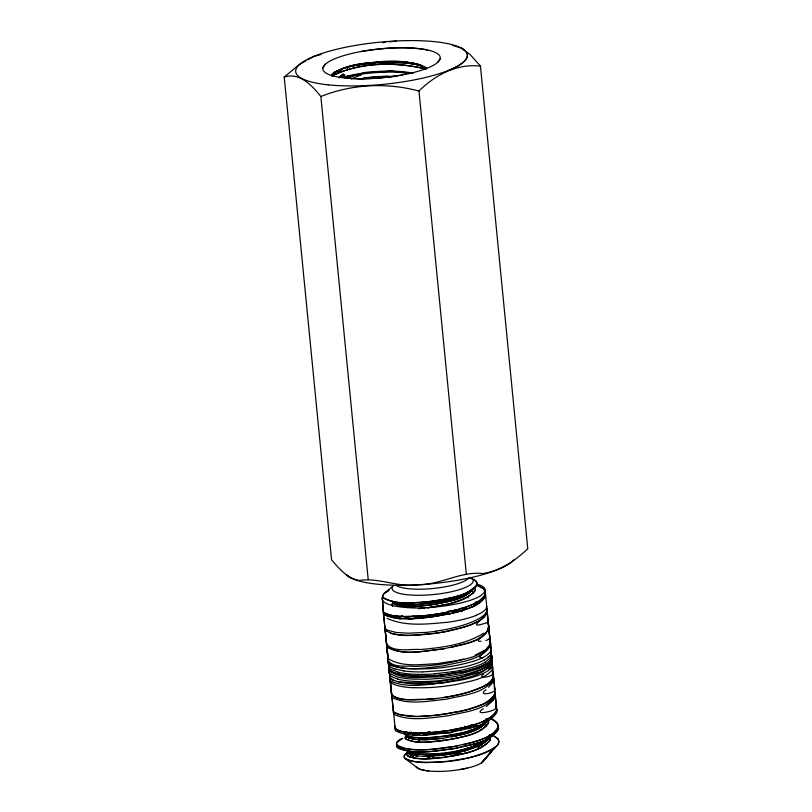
<?xml version="1.0" encoding="UTF-8"?>
<svg xmlns="http://www.w3.org/2000/svg" width="812" height="812" viewBox="0 0 812 812"><rect width="100%" height="100%" fill="white"/><g stroke="black" fill="none" stroke-linecap="round" stroke-linejoin="round"><path stroke-width="1.22" d="M451.736 736.88C463.814 733.591 479.06 732.14 486.926 721.279L486.946 719.391M393.089 710.378L393.891 712.317L399.118 714.722L416.982 716.387L435.405 715.443L458.912 711.647M475.365 587.289L475.284 590.151C463.957 603.742 443.585 604.788 427.234 607.823M492.651 667.058L492.549 669.413C484.48 679.837 469.519 681.065 457.582 684.262C443.22 686.881 428.584 688.19 413.978 687.642M341.101 70.126L335.894 74.379M332.199 76.247L332.301 74.065C344.532 65.011 361.076 64.757 375.672 62.971M386.837 645.073L386.715 646.697C403.229 656.735 425.305 650.392 443.596 648.93M487.058 718.62L486.814 721.472C476.421 734.089 457.806 735.124 442.804 738.321C430.949 739.001 417.642 742.138 406.558 736.626L406.183 735.012L409.624 732.363M487.038 609.183C488.54 617.567 462.738 630.366 486.895 622.723L488.174 620.926M488.662 625.808C492.843 630.792 470.584 642.404 480.998 641.226M490.296 642.465C494.488 647.458 472.219 659.08 482.632 657.903M332.088 76.226L332.301 74.065C350.205 61.976 373.652 62.443 394.49 61.57M493.534 675.462C491.778 685.602 478.786 687.967 470.737 691.448C455.958 696.036 440.571 698.472 425.143 699.497C415.429 698.381 397.281 703.131 391.404 693.499M386.532 643.611C392.348 653.031 411.024 648.585 420.636 649.539C442.215 647.519 464.971 644.86 483.749 633.218M489.362 736.393L489.636 734.454M491.199 651.904L490.803 654.584L488.367 657.395L483.911 660.237M469.63 708.896C478.42 705.293 494.143 702.959 494.995 691.357M383.254 610.665L383.376 609.893M490.286 737.641L489.829 740.524C478.238 753.069 459.318 754.46 443.443 757.494C431.527 758.185 418.119 761.098 407.035 755.485L406.782 753.82L407.898 751.8L406.782 753.82L407.969 752.612M475.517 587.939L475.04 590.74L473.102 593.318L464.799 598.485L448.884 603.915L428.33 607.721M388.359 659.72L388.187 660.704C393.881 668.337 406.436 665.414 414.83 666.439C431.355 665.982 447.97 663.891 463.814 659.08M406.233 738.463L406.558 736.626M384.807 626.874L385.264 628.63L387.375 630.173L396.053 632.436L408.304 633.208L424.422 632.457M487.18 611.456C486.053 618.785 477.608 621.413 471.823 624.255C459.785 628.935 447.077 631.695 434.308 633.482C418.484 634.05 399.25 639.359 385.253 630.153L385.233 628.529M488.936 628.285C480.826 643.987 458.394 644.789 443.017 649.052C424.93 650.473 403.056 656.664 386.786 646.717L389.324 673.148L390.328 675.391L393.201 677.391L397.839 679.065M493.341 676.335L494.863 689.073L494.467 690.565C492.569 693.773 477.091 696.006 486.063 689.743M389.689 677.005L389.872 676.325M484.358 591.694L485.627 594.76L484.693 598.028C470.686 611.974 449.046 613.659 430.522 617.12C415.5 618.226 399.271 620.947 384.918 615.06L383.386 612.816L389.252 669.108A52.232 12.576 -5.7 0 0 401.219 674.427L416.617 675.939M492.214 662.145L491.118 665.789L488.672 668.997M480.105 730.587L480.42 729.501M393.576 585.564L383.558 593.958L382.716 596.739L383.822 598.342C402.224 606.615 423.57 602.078 442.834 599.642C454.476 596.394 470.402 595.409 477.121 584.021L476.106 581.219L470.26 577.88M475.842 603.103L475.253 605.021L475.862 603.103M494.914 694.057L496.568 706.318L496 708.034C494.711 711.556 471.63 715.91 483.333 708.724M489.961 644.484L485.535 649.844L475.091 655.223M395.515 727.643L394.916 729.318L395.596 730.881C411.826 738.707 431.365 734.18 448.64 732.688C464.921 728.506 486.895 727.775 496.893 712.428L496.771 709.952M486.774 606.493L485.688 609.497L482.044 612.471L476.299 615.273M404.731 733.875L405.381 732.13M495.421 696.026L493.534 700.106L486.226 706.562M474.776 605.762L475.72 603.813L475.375 601.966M498.649 728.668C490.032 743.416 469.356 744.442 454.355 748.644C435.963 750.836 416.13 754.886 398.235 748.319L396.429 746.025M394.916 725.989C395.15 733.216 407.127 731.805 412.212 732.901C429.132 733.52 446.103 731.602 462.586 727.856M488.144 718.305C479.466 731.815 460.231 732.454 445.971 736.068C432.826 737.387 418.728 740.006 405.98 735.428M491.524 655.7L496.782 710.277C486.632 725.644 464.667 726.517 448.234 730.638C430.949 732.089 411.42 736.687 395.221 728.689L388.897 667.251A51.745 12.383 -5.6 0 0 389.313 669.626M476.695 601.793L475.162 604.778L472.625 607.041M406.487 736.545C411.917 740.331 419.144 739.255 425.417 739.671L426.33 737.875C447.097 735.57 473.274 735.51 488.012 718.823M361.208 74.755L351.261 78.926M393.312 617.181L394.236 615.394M495.097 693.813C484.52 709.069 462.586 710.003 445.92 714.063C428.848 715.382 409.37 720.082 393.485 711.88L388.897 667.139M332.534 76.379L335.315 71.7L341.091 70.065M490.955 668.164L492.336 665.85L492.265 663.627M473.944 587.858C464.22 600.839 445.28 601.753 430.553 605.062C418.464 605.853 405.036 608.929 393.637 603.6M487.758 629.158L488.712 625.473L487.555 622.977M490.428 663.851L491.839 661.658L491.93 659.547L487.241 612.116C479.334 626.225 459.886 627.443 445.778 631.574C427.589 634.588 408.68 637.166 390.41 633.34M322.841 67.985L325.267 64.26M437.769 62.27L440.205 58.545M486.926 721.279L484.957 724.223L481.08 727.166M405.98 731.571L404.731 733.368L405.411 735.002L408.03 736.362L412.567 737.326L426.33 737.875L418.789 737.844M393.292 602.555L392.034 604.331L392.754 605.955M491.433 654.208L490.154 656.015L487.525 657.365M477.08 749.354L479.973 745.294L484.764 742.371L487.819 739.407M489.798 637.552L488.519 639.348L485.891 640.698M406.487 735.611L405.087 737.397L405.675 739.021C420.22 745.203 437.039 741.011 452.172 739.255C464.576 735.936 479.993 734.393 488.296 723.502L488.479 720.63L488.53 722.751C478.725 736.464 458.668 737.225 443.433 740.656C431.04 740.991 416.343 745.294 405.188 738.362L405.34 736.809L410.862 733.388M490.996 752.013L491.534 751.009L481.607 762.803L497.746 744.908L498.893 742.503L498.172 739.113L493.3 735.804M406.69 754.257L408 752.419M423.387 756.337L448.498 754.368L465.773 750.613L479.78 745.396L484.693 742.493L486.926 739.397C463.652 752.917 433.699 757.941 407.502 751.963M484.053 760.438L490.955 752.054L481.607 762.803M407.736 752.419L409.015 753.922L412.141 755.14L416.972 755.982L418.292 754.399L442.621 753.384L439.576 755.525M473.447 588.061C461.378 598.962 443.849 600.768 428.421 603.509C416.475 604.24 403.107 607.082 391.952 601.54M473.558 606.412L476.136 603.417M407.34 735.144L411.42 731.998M488.865 662.044L491.169 659.476M476.959 727.735L475.081 729.704L480.765 727.369M408 733.155L406.294 734.911L409.806 732.262L408 733.155L406.65 732.099M406.974 752.988L404.376 755.525L404.457 757.84C417.155 765.34 433.435 761.798 447.483 761.372C464.697 758.357 484.47 757.048 497.898 744.645L499.015 741.285L497.837 738.636L494.609 736.24M483.587 673.94C476.756 679.299 491.737 677.015 492.833 673.94L493.239 672.437L492.397 671.23M488.601 687.267L492.742 682.425L493.848 678.781C484.47 694.077 462.596 695.072 446.661 699.173C428.969 700.918 409.349 705.323 392.511 697.792L391.546 696.28M484.693 742.493L487.748 739.539M338.949 77.8L343.374 73.943L338.766 77.556M333.387 75.343C360.995 61.915 394.977 61.996 424.585 68.685M487.352 738.829C473.396 749.446 454.943 751.577 438.033 753.871M452.7 45.431L461.317 48.07L470.341 54.79L480.45 66.107L527.78 548.8C515.102 560.615 500.344 570.897 482.835 573.536C460.353 571.161 440.52 584.904 418.048 584.782C398.083 587.624 378.879 577.393 359.3 580.448C347.181 578.52 339.071 568.562 331.55 559.762L284.22 77.069L299.547 64.331L305.799 60.89M284.22 77.069C299.719 71.974 312.123 85.686 320.852 96.506C352.022 84.042 386.583 82.388 418.962 91.025C435.171 74.937 457.034 63.336 480.45 66.107M465.783 750.613L469.082 747.872L460.749 750.166L465.783 750.613L469.082 747.872M383.558 593.958L388.765 590.415M393.82 602.169L392.186 603.854L392.673 605.894M486.926 739.397L482.521 742.381M395.241 617.79L397.768 615.993M484.784 662.409L490.59 657.893A51.795 13.043 -5.4 0 0 491.087 653.63M391.678 601.063C404.508 608.421 421.306 603.438 435.232 602.514C448.762 599.621 464.21 597.571 474.309 587.188C466.687 599.388 449.787 600.636 437.018 604.006C422.819 605.478 406.568 609.751 393.201 603.214L395.15 604.615M486.977 666.611C460.028 681.369 427.163 685.166 396.997 681.552M395.718 617.343L397.616 616.156M494.64 747.842C470.178 761.088 440.794 764.001 413.409 761.443M340.279 77.333L344.694 74.846L341.649 77.465C364.974 71.466 389.222 68.99 413.115 73.121C390.988 70.999 368.81 72.207 347.028 76.45M307.89 59.743L314.153 56.292L321.075 54.465M396.327 618.419L402.62 615.79M396.226 618.5L401.991 616.044M401.93 738.839L396.581 742.686L396.469 744.726C413.775 754.348 435.963 748.187 454.761 746.421C469.478 742.158 490.783 741.305 498.477 726.111L497.472 723.096L494.396 720.376L490.377 718.508M484.155 720.853C489.362 718.366 499.735 713.697 495.706 706.389M460.445 596.018L466.687 593.196M388.978 590.354L383.985 593.46L382.685 595.47L382.909 597.297C396.53 606.209 414.759 602.159 430.147 601.58C445.707 598.962 463.023 597.358 475.649 586.964A42.874 12.007 -4 0 0 475.619 580.671L471.051 578.032M402.853 738.392C391.506 741.833 397.383 748.715 406.294 748.755C423.559 751.049 441.089 748.887 458.11 745.802M454.05 599.956L461.206 596.891M409.898 733.764L413.024 732.698M475.994 724.04L464.048 727.501M357.047 74.978L365.542 72.329L376.392 72.39M477.852 672.864L460.719 677.492L440.581 680.486M448.437 611.192L454.629 611.568L458.486 610.38L461.998 611.071M472.543 661.506C452.446 667.403 431.314 669.667 410.415 668.672M345.202 67.65C371.064 62.077 401.808 55.855 426.381 68.452M466.301 674.173L478.907 670.387A51.44 12.88 -5.8 0 0 490.448 663.851M412.679 735.215L422.758 733.074M384.878 61.671L397.444 61.935C375.794 62.595 350.967 61.357 332.301 74.065L335.315 71.7L333.894 74.775C361.939 62.453 395.393 61.499 424.97 68.868M399.2 619.211L414.029 616.105M412.303 735.337L424.453 732.81M451.289 647.468C463.743 643.165 484.449 642.119 488.824 627.443L492.214 661.942A52.009 13.104 -5.6 0 1 490.793 665.678A51.887 13.043 -5.8 0 1 477.913 672.874M462.738 744.837C471.843 743.082 514.97 731.368 490.854 718.813M358.315 79.038L377.956 76.531L396.063 76.409M464.312 671.595L436.064 675.807A51.755 12.606 -6 0 1 401.585 674.975M459.562 769.634L467.276 768.111M435.232 602.514L444.316 600.748M422.321 735.307L435.587 733.409L452.812 732.414M443.788 736.393L452.923 734.85M341.416 77.536A43.787 6.171 0.7 0 1 350.226 76.064L361.208 74.653M458.313 680.527L442.276 682.882M451.096 736.504L459.866 735.083M436.125 631.097C449.767 629.046 463.469 626.113 476.005 620.195C480.46 617.668 487.89 614.511 486.845 608.218M442.682 697.66C456.111 695.569 469.61 692.798 482.003 687.053C486.764 684.597 496.954 679.431 492.265 672.732M382.188 72.106L390.491 70.847L408.822 73.628M360.751 51.572C382.675 47.999 405.32 45.929 427.335 49.948M402.285 74.958C383.437 78.155 364.182 79.779 345.1 78.023A59.002 14.474 -5.6 0 1 359.828 51.755A59.002 14.474 -5.6 0 1 439.637 60.017A59.002 14.474 -5.6 0 1 345.1 78.023M426.188 732.566L429.629 732.048M352.327 65.67L368.404 63.346M382.848 42.681L385.314 42.325M389.019 41.798L396.459 41.168M451.736 671.849L434.664 673.798M423.62 735.043L434.704 733.54L452.69 732.465M426.797 732.454L430.482 731.988M360 64.138L368.557 63.123L397.667 62.118L376.575 62.138M425.001 608.066L419.236 608.564M446.529 622.357C426.899 624.083 405.543 626.793 387.07 618.308M442.215 738.412L425.417 739.671M435.719 698.594C421.438 699.416 405.797 702.106 392.399 695.843L391.374 693.895L388.512 664.368A52.516 12.495 -5.8 0 0 394.835 668.956M387.984 76.186L368.709 77.363L360.244 78.896L383.081 76.572L396.043 76.45M443.453 730.739L461.267 730.424M418.332 608.624L424.067 608.208M443.24 730.78L446.884 730.536M404.559 606.341L411.349 606.067M438.389 616.044L419.763 617.424L408.933 619.099L426.676 616.684L438.531 616.024M379.417 62.717L407.411 63.153M422.575 671.9L444.073 670.428L464.576 666.845A52.293 13.154 -5.9 0 0 483.982 660.237M409.309 604.788L417.277 604.585M441.17 613.831L450.325 613.842M455.979 730.292L461.551 730.394M377.956 76.531L390.613 76.907M449.148 611.223L457.775 611.923M461.744 727.836L470.036 728.618M416.972 755.982C438.328 757.119 460.343 753.993 479.973 745.294L482.988 746.502M464.586 726.344L473.447 727.522M455.024 610.015L458.486 610.38L460.465 611.517M461.967 727.735L470.666 728.648M454.588 609.974L462.515 611.142M412.669 753.719L418.292 754.399L412.669 753.719L407.309 751.638M428.766 770.974C424.341 770.283 419.124 770.04 415.947 766.467A34.51 8.465 -5.6 0 0 449.858 770.862A34.51 8.465 -5.6 0 0 484.125 760.286M454.629 611.568L457.978 612.035M460.404 608.279L465.905 609.376L461.206 608.411M410.933 63.661L413.288 63.996M397.119 61.671L420.169 65.082L412.79 63.153L419.459 64.798L425.559 69M466.677 726.466L472.929 727.42M457.917 595.541L459.937 595.856M417.256 755.972L408.984 753.983L407.695 752.491M403.919 670.915L394.886 668.936M471.102 724.649L477.172 725.735M391.597 605.437C413.237 610.015 435.729 607.843 457.288 603.803A51.978 12.556 -5.4 0 0 480.44 595.835L484.185 592.709A51.714 12.474 -5.8 0 0 476.248 583.929M478.501 726.151L472.848 724.872L473.964 726.75L472.848 724.872L478.532 726.131M461.947 596.17L463.936 596.587M406.964 62.301L420.169 65.082M416.586 64.635L421.438 65.701M462.16 596.312L464.413 596.81M401.686 674.945L395.87 673.544L391.699 671.757L389.334 669.626M416.789 64.615L421.408 65.752M485.647 719.026L487.809 719.625M466.616 597.277L468.351 597.815M397.088 603.712L393.394 602.555L395.048 604.128M398.164 672.184L390.562 669.078A51.765 12.353 -5.6 0 1 388.765 665.008M417.693 64.249L421.651 65.559M476.431 584.884L480.613 586.863M476.4 585.056L483.353 588.741L485.14 591.278L484.937 595.084C476.228 606.32 460.627 608.432 447.737 612.096C430.553 615.486 412.912 617.536 395.393 615.943C391.546 615.882 386.268 614.085 383.386 612.755M393.698 680.71L390.328 678.71M407.431 755.881C422.778 761.666 439.891 757.708 455.623 755.505C467.58 752.308 482.825 750.511 490.225 739.448L490.001 737.458M406.284 735.459L408.03 736.362L408.588 737.935M396.855 747.131C415.054 756.246 437.292 750.288 456.648 748.207C470.95 744.178 489.961 742.787 498.578 729.125L498.213 726.963M481.739 587.421C489.078 591.461 483.16 599.936 477.466 601.996C462.962 609.589 446.62 612.745 430.553 615.009L420.403 616.014C408.436 616.034 394.774 618.632 383.985 612.268M407.127 752.897A45.99 9.399 -6.4 0 0 405.361 758.723L418.15 768.416M426.32 68.614L424.666 67.031L426.33 68.797M383.437 613.141L389.151 670.174C401.514 680.771 420.667 676.731 435.8 677.035A52.171 12.86 -5.9 0 0 462.383 673.31L477.192 669.21A51.349 12.83 -5.7 0 0 490.468 661.932L491.798 659.486L485.627 594.76M485.302 725.258L486.175 726.476M494.031 687.865L494.863 689.073M388.38 663.242L389.415 664.744C406.741 671.778 426.523 667.789 444.54 665.678C460.049 661.476 482.034 660.704 490.56 645.093L490.022 642.668M390.054 679.745L391.049 681.268C408.04 688.627 427.782 684.272 445.585 682.456C461.175 678.132 483.384 677.563 492.062 661.942L491.636 659.496M490.448 751.374L490.915 752.085L490.489 751.435M383.406 612.958L384.736 614.958C406.842 622.601 431.385 617.171 453.746 612.816C464.393 608.797 483.089 607.143 485.485 593.684L484.409 591.633M476.289 602.555L476.867 603.489M472.432 591.715L473.294 593.136M495.777 704.968L496.568 706.318M393.191 712.814L393.932 714.357C410.567 721.868 430.096 717.686 447.615 715.91C463.814 711.86 485.576 710.886 495.411 695.59L495.168 693.133M386.157 631.381L385.081 628.995L389.303 671.94M387.73 656.928L388.512 658.857C402.955 667.667 421.54 664.226 437.668 663.637C455.197 660.065 478.704 660.42 490.387 644.972L490.052 642.424M442.804 738.321L443.058 739.255M496.233 707.11L496.782 710.277M418.667 739.59L418.87 741.092M418.962 91.025L466.291 573.719M347.191 67.274L347.434 69.802M320.852 96.506L368.181 579.2M393.434 616.42L393.576 618.094M382.543 600.454L383.376 612.674L382.31 597.216A51.775 13.144 -5.6 0 0 391.871 605.356M491.899 658.989L491.27 662.156A49.867 14.616 -6.8 0 1 486.835 666.611M389.11 668.053L389.151 670.174M491.453 655.903L491.493 658.471L489.555 661.161L485.708 663.881A52.262 12.992 -5.8 0 1 464.657 671.219L445.565 674.498A51.278 12.505 -5.9 0 1 416.657 675.919M389.73 674.894L389.73 676.67C393.13 681.897 400.407 682.019 405.939 683.176A52.516 12.637 -6.1 0 0 418.87 684.049M514.29 559.519A86.255 21.163 -5.6 0 1 429.781 583.919A86.255 21.163 -5.6 0 1 346.379 574.652A86.234 21.153 -5.6 0 0 350.682 577.809M461.317 48.07A86.234 21.153 -5.6 0 1 448.884 70.238M391.82 683.379A51.775 11.733 -5.5 0 1 390.298 679.279M413.663 687.794A51.785 12.038 -6.2 0 1 392.206 683.318M388.248 659.912A52.049 12.271 -5.8 0 0 393.333 665.657A52.049 12.403 -6.1 0 0 410.324 668.712M476.451 615.283A51.704 12.728 -4.8 0 1 446.61 622.439M491.098 668.154A51.755 13.093 -5.8 0 1 458.445 680.608M442.276 682.922A51.349 12.495 -6.1 0 1 418.88 684.049M422.524 671.93A52.475 12.677 -6 0 1 403.858 670.935M484.947 662.419A51.795 12.992 -5.9 0 1 451.807 671.91M434.623 673.899A51.806 12.606 -6 0 1 398.022 672.224M488.936 662.044A51.755 12.972 -5.8 0 1 464.393 671.625M490.945 649.001A51.562 13.246 -5.6 0 1 486.764 655.254A51.542 13.154 -5.9 0 1 472.635 661.526M466.342 674.193A52.069 12.87 -5.9 0 1 443.261 678.152L427.376 679.268L412.851 679.126A52.069 12.556 -5.9 0 1 396.439 676.619L390.562 673.686A51.471 12.312 -5.6 0 1 389.222 670.083M440.581 680.598A51.795 12.616 -6 0 1 397.687 679.106M347.506 78.419A41.402 10.16 -5.6 0 1 354.306 75.628M468.879 578.002A37.951 9.308 -5.6 0 1 434.867 588.304A37.951 9.308 -5.6 0 1 396.997 585.919M470.321 577.393A40.732 9.988 -5.6 0 1 437.353 594.11A40.732 9.988 -5.6 0 1 392.511 586.822M412.953 63.133A47.35 12.799 -3.6 0 1 426.696 68.543M394.53 61.519A46.446 13.154 -4.6 0 1 412.993 63.113M436.298 613.852A54.637 13.439 -2.5 0 1 441.21 613.699M436.125 631.208A54.658 13.114 -8.7 0 1 424.331 632.578M484.328 720.873A54.485 15.266 -7.9 0 1 476.157 724.081M469.823 708.957A54.668 14.545 -8.5 0 1 459.034 711.738M464.768 753.303A34.51 8.465 -5.6 0 1 467.103 753.394M413.491 761.423A45.005 9.094 -5.1 0 1 405.391 758.723M457.694 752.622L452.588 756.094L457.694 752.633L461.541 754.236L457.694 752.622M412.252 755.16L409.309 756.875L412.252 755.16L413.47 757.941L412.252 755.16M431.324 756.205L426.361 758.763L431.324 756.205L434.552 758.398L431.324 756.205M489.829 740.524L489.149 737.509L489.829 740.524M328.271 84.844A86.255 21.163 -5.6 0 0 466.484 58.515A86.255 21.163 -5.6 0 0 349.799 46.436A86.255 21.163 -5.6 0 0 328.271 84.844"/></g></svg>
